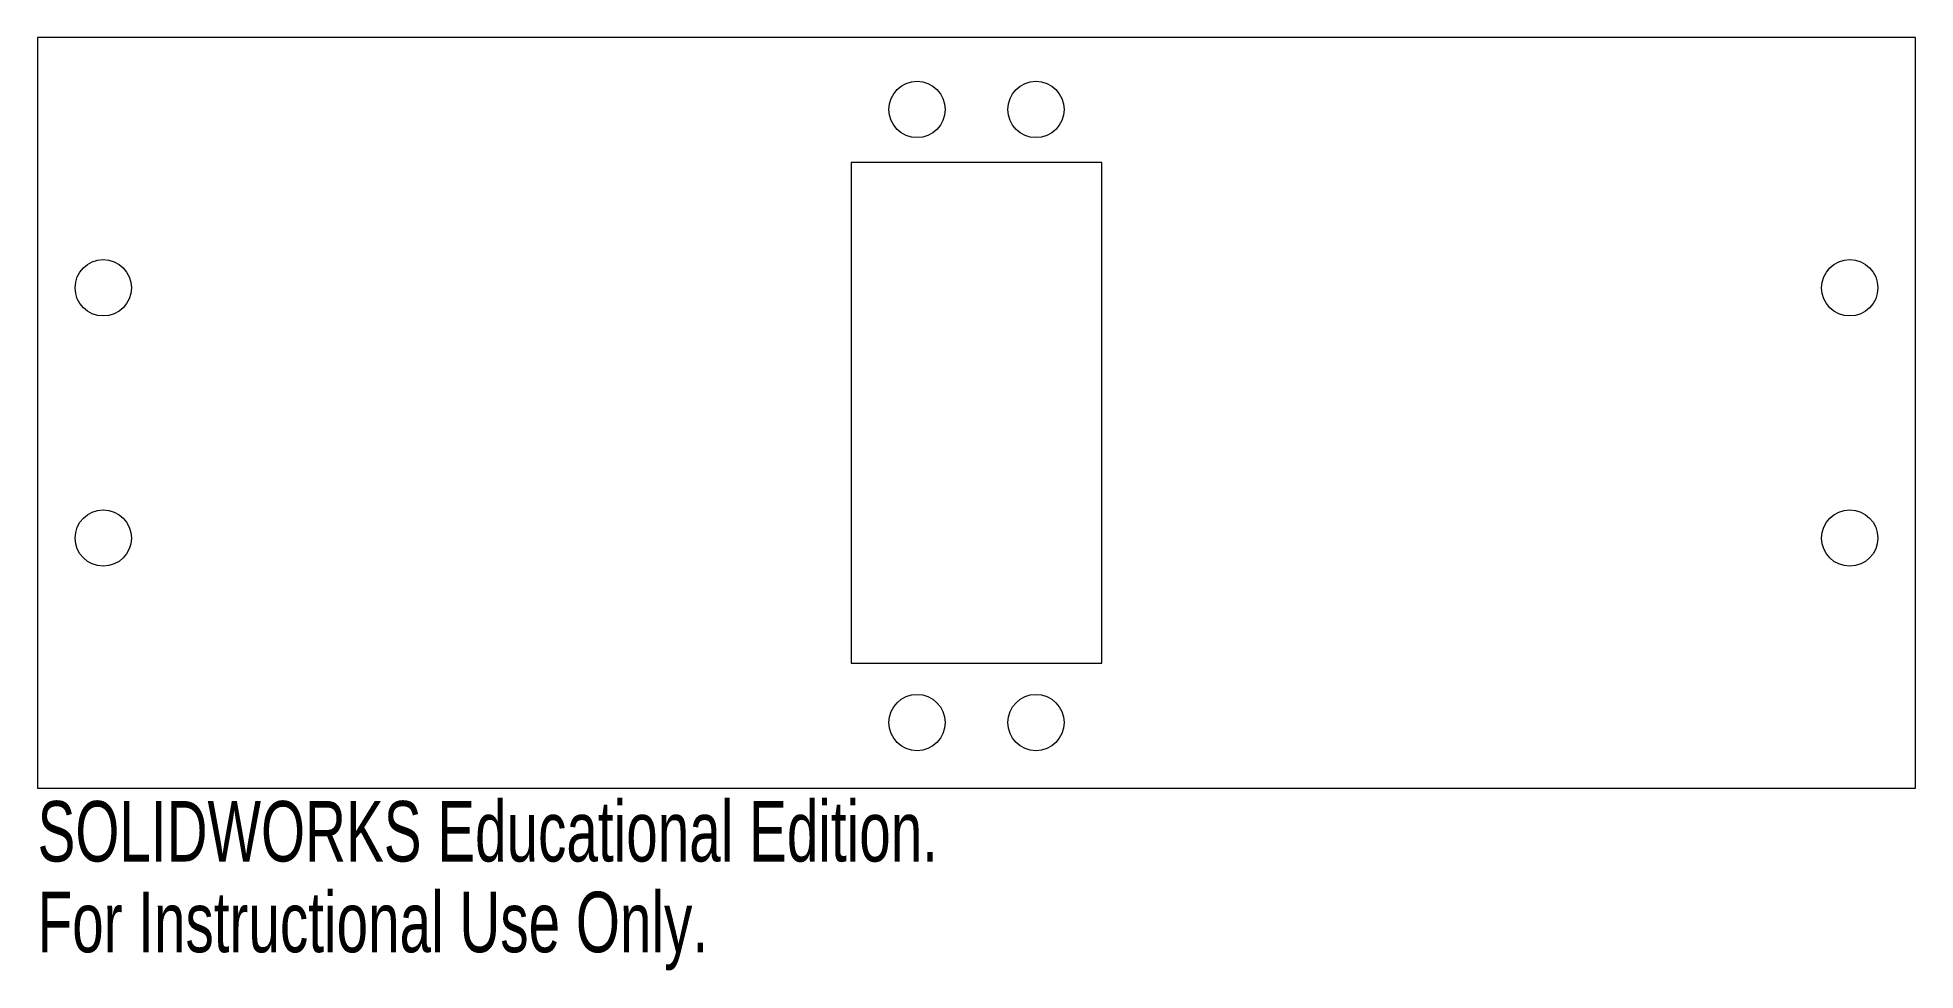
# Model space of a CAD drawing. Header units: millimetres. Extents: x -75 to 75, y -45 to 30.
import ezdxf

# ---------------------------------------------------------------- set-up
doc = ezdxf.new("R2010")
doc.units = ezdxf.units.MM
doc.styles.add('SLDTEXTSTYLE0', font='TXT', dxfattribs={"width": 0.7})

msp = doc.modelspace()

# ---------------------------------------------------------------- linework, layer by layer
at = {"color": 7, "linetype": 'Continuous', "lineweight": 15}
for p, q in [((75, 30), (-75, 30)), ((-75, 30), (-75, -30)), ((75, -30), (75, 30)), ((10, 20), (-10, 20)), ((-10, 20), (-10, -20)), ((10, -20), (10, 20)), ((-10, -20), (10, -20)), ((-75, -30), (75, -30))]:
    msp.add_line(p, q, dxfattribs=at)
for centre in [(-4.75, 24.25), (4.75, 24.25), (-69.75, 10), (69.75, 10), (-69.75, -10), (69.75, -10), (-4.75, -24.75), (4.75, -24.75)]:
    msp.add_circle(centre, 2.25, dxfattribs=at)

# ---------------------------------------------------------------- texts
at = {"color": 7, "linetype": 'Continuous', "char_height": 4.8336, "attachment_point": 1, "style": 'SLDTEXTSTYLE0'}
for s, insert in [('SOLIDWORKS Educational Edition.', (-75, -31.02)), ('For Instructional Use Only.', (-75, -38.27))]:
    msp.add_mtext(s, dxfattribs=dict(at, insert=insert))

doc.saveas('drawing.dxf')
